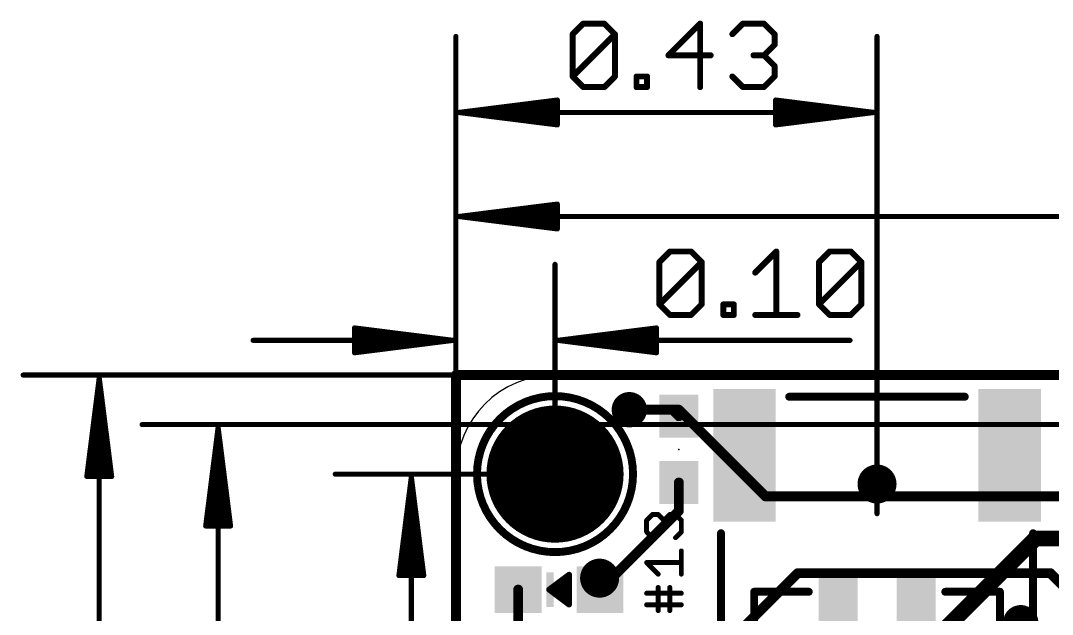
# Model space of a CAD drawing. Extents: x -11.5 to 69.1, y -5.3 to 31.9.
# Drawn here: x -11.16 to 15.29, y 16.72 to 31.94 of the extents above; entities that cross this region are included whole.
import ezdxf

# ---------------------------------------------------------------- set-up
doc = ezdxf.new("R2010")
doc.units = 0
for name, color, linetype in [('1', 12, 'CONTINUOUS'), ('16', 132, 'CONTINUOUS'), ('17', 110, 'CONTINUOUS'), ('18', 110, 'CONTINUOUS'), ('20', 53, 'CONTINUOUS'), ('21', 40, 'CONTINUOUS'), ('23', 40, 'CONTINUOUS'), ('47', 253, 'CONTINUOUS')]:
    doc.layers.add(name, color=color, linetype=linetype)

# ---------------------------------------------------------------- blocks, each defined once
blk = doc.blocks.new('RECT')
blk.add_solid([(-0.5, -0.5), (0.5, -0.5), (-0.5, 0.5), (0.5, 0.5)])
blk = doc.blocks.new('PIE')
at = {"const_width": 0.5}
blk.add_lwpolyline([(0, -0.25, 1), (0, 0.25, 1), (0, -0.25)], format="xyb", dxfattribs=at)
blk = doc.blocks.new('ROUNDP')
at = {"const_width": 0.5}
blk.add_lwpolyline([(0, -0.25, 1), (0, 0.25, 1), (0, -0.25)], format="xyb", dxfattribs=at)
blk = doc.blocks.new('ROUNDV')
at = {"const_width": 0.5}
blk.add_lwpolyline([(0, -0.25, 1), (0, 0.25, 1), (0, -0.25)], format="xyb", dxfattribs=at)

msp = doc.modelspace()

# ---------------------------------------------------------------- linework, layer by layer
at = {"layer": '1'}
for points, const_width in [([(0, 22.86), (0, 0)], 0.254), ([(60.452, 22.86), (0, 22.86)], 0.254), ([(5.549, 21.971), (4.445, 21.971)], 0.254), ([(5.715, 21.805), (5.549, 21.971)], 0.254), ([(5.715, 19.379), (5.715, 20.105)], 0.254), ([(3.695, 17.359), (5.715, 19.379)], 0.254), ([(11.795, 15.604), (14.86, 18.669)], 0.4064), ([(14.86, 18.669), (15.803, 18.669)], 0.4064), ([(1.595, 17.359), (1.595, 15.03)], 0.254)]:
    msp.add_lwpolyline(points, dxfattribs=dict(at, const_width=const_width))
for points, const_width in [([(0.0635, 22.86, 1), (-0.0635, 22.86)], 0.127), ([(0, 22.9235, 1), (0, 22.7965)], 0.127), ([(4.445, 22.0345, 1), (4.445, 21.9075)], 0.127), ([(5.5939, 22.0159, 1), (5.5041, 21.9261)], 0.127), ([(5.549, 21.9075, 1), (5.549, 22.0345)], 0.127), ([(5.6701, 21.7601, 1), (5.7599, 21.8499)], 0.127), ([(5.7785, 20.105, 1), (5.6515, 20.105)], 0.127), ([(5.6515, 19.379, 1), (5.7785, 19.379)], 0.127), ([(5.7599, 19.3341, 1), (5.6701, 19.4239)], 0.127), ([(14.86, 18.7706, 1), (14.86, 18.5674)], 0.2032), ([(14.9318, 18.5972, 1), (14.7882, 18.7408)], 0.2032), ([(1.6585, 17.359, 1), (1.5315, 17.359)], 0.127), ([(3.6501, 17.4039, 1), (3.7399, 17.3141)], 0.127)]:
    msp.add_lwpolyline(points, format="xyb", dxfattribs=dict(at, const_width=const_width))
at = {"layer": '16', "const_width": 0.254}
for points in [[(60.452, 22.86), (0, 22.86)], [(0, 22.86), (0, 0)], [(4.445, 21.971), (5.715, 21.971)], [(5.715, 21.971), (7.9375, 19.7485)], [(7.9375, 19.7485), (22.2885, 19.7485)], [(8.763, 17.78), (6.604, 15.621)], [(15.24, 17.78), (8.763, 17.78)], [(16.002, 17.018), (15.24, 17.78)]]:
    msp.add_lwpolyline(points, dxfattribs=at)
at = {"layer": '16', "const_width": 0.127}
for points in [[(0, 22.9235, 1), (0, 22.7965)], [(0.0635, 22.86, 1), (-0.0635, 22.86)], [(4.445, 22.0345, 1), (4.445, 21.9075)], [(5.7599, 22.0159, 1), (5.6701, 21.9261)], [(5.715, 21.9075, 1), (5.715, 22.0345)], [(7.9375, 19.812, 1), (7.9375, 19.685)], [(7.8926, 19.7036, 1), (7.9824, 19.7934)], [(8.763, 17.8435, 1), (8.763, 17.7165)], [(8.8079, 17.7351, 1), (8.7181, 17.8249)], [(15.2849, 17.8249, 1), (15.1951, 17.7351)], [(15.24, 17.7165, 1), (15.24, 17.8435)]]:
    msp.add_lwpolyline(points, format="xyb", dxfattribs=at)
at = {"layer": '20'}
for p, q in [((57.785, 22.86), (2.54, 22.86)), ((0, 20.32), (0, 14.097))]:
    msp.add_line(p, q, dxfattribs=at)
msp.add_arc((2.54, 20.32), 2.54, 90, 180, dxfattribs=at)
at = {"layer": '21'}
for points, const_width in [([(2.54, 18.32, 1), (2.54, 22.32, 1), (2.54, 18.32)], 0.2032), ([(8.545, 22.3548, 1), (8.545, 22.2532)], 0.1016), ([(13.045, 22.2532, 1), (13.045, 22.3548)], 0.1016), ([(5.037, 19.3172, 1), (5.037, 19.2537)], 0.0635), ([(5.0595, 19.263, 1), (5.0146, 19.3079)], 0.0635), ([(5.2078, 19.3079, 1), (5.1629, 19.263)], 0.0635), ([(5.1853, 19.2537, 1), (5.1853, 19.3172)], 0.0635), ([(5.4819, 19.3172, 1), (5.4819, 19.2537)], 0.0635), ([(5.5044, 19.263, 1), (5.4595, 19.3079)], 0.0635), ([(5.6527, 19.3079, 1), (5.6078, 19.263)], 0.0635), ([(5.6302, 19.2537, 1), (5.6302, 19.3172)], 0.0635), ([(4.9205, 19.1371, 1), (4.857, 19.1371)], 0.0635), ([(4.8663, 19.1596, 1), (4.9112, 19.1147)], 0.0635), ([(5.3654, 19.1371, 1), (5.3019, 19.1371)], 0.0635), ([(5.3112, 19.1596, 1), (5.3561, 19.1147)], 0.0635), ([(5.3112, 19.1147, 1), (5.3561, 19.1596)], 0.0635), ([(5.8102, 19.1371, 1), (5.7468, 19.1371)], 0.0635), ([(5.756, 19.1147, 1), (5.801, 19.1596)], 0.0635), ([(4.9112, 18.863, 1), (4.8663, 18.8181)], 0.0635), ([(4.857, 18.8406, 1), (4.9205, 18.8406)], 0.0635), ([(5.3019, 18.9888, 1), (5.3654, 18.9888)], 0.0635), ([(5.7468, 18.8406, 1), (5.8102, 18.8406)], 0.0635), ([(5.801, 18.8181, 1), (5.756, 18.863)], 0.0635), ([(6.8458, 18.804, 1), (6.7442, 18.804)], 0.1016), ([(14.8458, 18.804, 1), (14.7442, 18.804)], 0.1016), ([(5.0146, 18.6698, 1), (5.0595, 18.7147)], 0.0635), ([(5.6078, 18.7147, 1), (5.6527, 18.6698)], 0.0635), ([(5.8102, 18.3499, 1), (5.7468, 18.3499)], 0.0635), ([(4.8887, 18.0851, 1), (4.8887, 18.0216)], 0.0635), ([(4.9112, 18.0758, 1), (4.8663, 18.0309)], 0.0635), ([(5.7785, 18.0216, 1), (5.7785, 18.0851)], 0.0635), ([(2.8169, 17.7165, 1), (2.8169, 17.6403)], 0.0762), ([(2.9371, 17.74, 1), (2.8609, 17.74)], 0.0762), ([(2.9219, 17.7095, 1), (2.8761, 17.7705)], 0.0762), ([(2.899, 17.6403, 1), (2.899, 17.7165)], 0.0762), ([(5.1629, 17.7343, 1), (5.2078, 17.7792)], 0.0635), ([(5.7468, 17.7567, 1), (5.8102, 17.7567)], 0.0635), ([(2.6137, 17.5641, 1), (2.6137, 17.4879)], 0.0762), ([(2.899, 17.4879, 1), (2.899, 17.5641)], 0.0762), ([(5.2171, 17.4144, 1), (5.1536, 17.4144)], 0.0635), ([(5.5137, 17.4144, 1), (5.4502, 17.4144)], 0.0635), ([(2.4139, 17.3895, 1), (2.3681, 17.3285)], 0.0762), ([(2.3681, 17.3895, 1), (2.4139, 17.3285)], 0.0762), ([(2.4105, 17.4117, 1), (2.4105, 17.3355)], 0.0762), ([(2.5747, 17.2593, 1), (2.5747, 17.1831)], 0.0762), ([(2.899, 17.3355, 1), (2.899, 17.4117)], 0.0762), ([(2.899, 17.1831, 1), (2.899, 17.2593)], 0.0762), ([(4.8887, 17.2979, 1), (4.8887, 17.2344)], 0.0635), ([(5.2171, 17.2661, 1), (5.1536, 17.2661)], 0.0635), ([(5.1536, 17.2661, 1), (5.2171, 17.2661)], 0.0635), ([(5.7785, 17.2344, 1), (5.7785, 17.2979)], 0.0635), ([(7.645, 17.3548, 1), (7.645, 17.2532)], 0.1016), ([(7.6958, 17.304, 1), (7.5942, 17.304)], 0.1016), ([(9.045, 17.2532, 1), (9.045, 17.3548)], 0.1016), ([(12.545, 17.3548, 1), (12.545, 17.2532)], 0.1016), ([(13.9958, 17.304, 1), (13.8942, 17.304)], 0.1016), ([(13.945, 17.2532, 1), (13.945, 17.3548)], 0.1016), ([(2.7779, 17.1069, 1), (2.7779, 17.0307)], 0.0762), ([(2.8609, 16.978, 1), (2.9371, 16.978)], 0.0762), ([(2.8761, 16.9475, 1), (2.9219, 17.0085)], 0.0762), ([(2.899, 17.0307, 1), (2.899, 17.1069)], 0.0762), ([(4.8887, 17.0013, 1), (4.8887, 16.9378)], 0.0635), ([(5.7785, 16.9378, 1), (5.7785, 17.0013)], 0.0635), ([(5.1536, 16.8212, 1), (5.2171, 16.8212)], 0.0635), ([(5.4502, 16.8212, 1), (5.5137, 16.8212)], 0.0635)]:
    msp.add_lwpolyline(points, format="xyb", dxfattribs=dict(at, const_width=const_width))
for points, const_width in [([(8.545, 22.304), (13.045, 22.304)], 0.2032), ([(4.8887, 19.1371), (5.037, 19.2854)], 0.127), ([(5.037, 19.2854), (5.1853, 19.2854)], 0.127), ([(5.1853, 19.2854), (5.3336, 19.1371)], 0.127), ([(5.3336, 19.1371), (5.4819, 19.2854)], 0.127), ([(5.4819, 19.2854), (5.6302, 19.2854)], 0.127), ([(5.6302, 19.2854), (5.7785, 19.1371)], 0.127), ([(4.8887, 18.8406), (4.8887, 19.1371)], 0.127), ([(5.3336, 19.1371), (5.3336, 18.9888)], 0.127), ([(5.7785, 19.1371), (5.7785, 18.8406)], 0.127), ([(5.037, 18.6923), (4.8887, 18.8406)], 0.127), ([(5.7785, 18.8406), (5.6302, 18.6923)], 0.127), ([(6.795, 14.804), (6.795, 18.804)], 0.2032), ([(14.795, 18.804), (14.795, 14.804)], 0.2032), ([(5.7785, 17.7567), (5.7785, 18.3499)], 0.127), ([(5.1853, 17.7567), (4.8887, 18.0533)], 0.127), ([(4.8887, 18.0533), (5.7785, 18.0533)], 0.127), ([(2.899, 17.74), (2.391, 17.359)], 0.1524), ([(2.8169, 17.6784), (2.899, 17.6784)], 0.1524), ([(2.899, 16.978), (2.899, 17.74)], 0.1524), ([(2.6137, 17.526), (2.899, 17.526)], 0.1524), ([(5.1853, 17.2661), (5.1853, 17.4144)], 0.127), ([(5.4819, 16.8212), (5.4819, 17.4144)], 0.127), ([(2.391, 17.359), (2.899, 16.978)], 0.1524), ([(2.4105, 17.3736), (2.899, 17.3736)], 0.1524), ([(2.5747, 17.2212), (2.899, 17.2212)], 0.1524), ([(4.8887, 17.2661), (5.7785, 17.2661)], 0.127), ([(5.1853, 16.8212), (5.1853, 17.2661)], 0.127), ([(9.045, 17.304), (7.645, 17.304)], 0.2032), ([(7.645, 17.304), (7.645, 14.804)], 0.2032), ([(13.945, 17.304), (12.545, 17.304)], 0.2032), ([(13.945, 14.804), (13.945, 17.304)], 0.2032), ([(2.7779, 17.0688), (2.899, 17.0688)], 0.1524), ([(5.7785, 16.9695), (4.8887, 16.9695)], 0.127)]:
    msp.add_lwpolyline(points, dxfattribs=dict(at, const_width=const_width))
at = {"layer": '23'}
for p in [(5.715, 20.955), (2.54, 20.32), (10.795, 20.066), (10.795, 19.304), (2.645, 17.359)]:
    msp.add_point(p, dxfattribs=at)
at = {"layer": '47'}
for points, const_width in [([(2.9923, 31.5975), (3.2635, 31.8687)], 0.1524), ([(3.2635, 31.8687), (3.8058, 31.8687)], 0.1524), ([(3.8058, 31.8687), (4.077, 31.5975)], 0.1524), ([(6.2615, 31.8687), (5.448, 31.0552)], 0.1524), ([(6.2615, 30.2417), (6.2615, 31.8687)], 0.1524), ([(7.0852, 31.5975), (7.3564, 31.8687)], 0.1524), ([(7.3564, 31.8687), (7.8987, 31.8687)], 0.1524), ([(7.8987, 31.8687), (8.1699, 31.5975)], 0.1524), ([(0, 19.177), (0, 31.541)], 0.13), ([(2.9923, 30.5129), (2.9923, 31.5975)], 0.1524), ([(2.9923, 30.5129), (4.077, 31.5975)], 0.1524), ([(4.077, 31.5975), (4.077, 30.5129)], 0.1524), ([(8.1699, 31.5975), (8.1699, 31.3264)], 0.1524), ([(10.795, 19.304), (10.795, 31.541)], 0.13), ([(8.1699, 31.3264), (7.8987, 31.0552)], 0.1524), ([(5.448, 31.0552), (6.5327, 31.0552)], 0.1524), ([(7.8987, 31.0552), (7.6275, 31.0552)], 0.1524), ([(7.8987, 31.0552), (8.1699, 30.784)], 0.1524), ([(8.1699, 30.784), (8.1699, 30.5129)], 0.1524), ([(3.2635, 30.2417), (2.9923, 30.5129)], 0.1524), ([(4.077, 30.5129), (3.8058, 30.2417)], 0.1524), ([(4.6295, 30.2417), (4.6295, 30.5129)], 0.1524), ([(4.6295, 30.5129), (4.9006, 30.5129)], 0.1524), ([(4.9006, 30.5129), (4.9006, 30.2417)], 0.1524), ([(7.3564, 30.2417), (7.0852, 30.5129)], 0.1524), ([(8.1699, 30.5129), (7.8987, 30.2417)], 0.1524), ([(3.8058, 30.2417), (3.2635, 30.2417)], 0.1524), ([(4.9006, 30.2417), (4.6295, 30.2417)], 0.1524), ([(7.8987, 30.2417), (7.3564, 30.2417)], 0.1524), ([(0.065, 29.591), (2.6, 29.9102)], 0.13), ([(0.065, 29.591), (2.6, 29.851)], 0.13), ([(2.6, 29.9102), (2.6, 29.2718)], 0.13), ([(10.73, 29.591), (8.195, 29.9102)], 0.13), ([(8.195, 29.9102), (8.195, 29.2718)], 0.13), ([(10.73, 29.591), (8.195, 29.851)], 0.13), ([(0.065, 29.591), (2.6, 29.721)], 0.13), ([(0.065, 29.591), (10.73, 29.591)], 0.13), ([(2.6, 29.2718), (0.065, 29.591)], 0.13), ([(2.6, 29.461), (0.065, 29.591)], 0.13), ([(2.6, 29.331), (0.065, 29.591)], 0.13), ([(10.73, 29.591), (8.195, 29.721)], 0.13), ([(8.195, 29.2718), (10.73, 29.591)], 0.13), ([(8.195, 29.461), (10.73, 29.591)], 0.13), ([(8.195, 29.331), (10.73, 29.591)], 0.13), ([(0, 18.542), (0, 28.874)], 0.13), ([(0.065, 26.924), (2.6, 27.2432)], 0.13), ([(0.065, 26.924), (2.6, 27.184)], 0.13), ([(2.6, 27.2432), (2.6, 26.6048)], 0.13), ([(0.065, 26.924), (2.6, 27.054)], 0.13), ([(0.065, 26.924), (60.26, 26.924)], 0.13), ([(2.6, 26.6048), (0.065, 26.924)], 0.13), ([(2.6, 26.794), (0.065, 26.924)], 0.13), ([(2.6, 26.664), (0.065, 26.924)], 0.13), ([(5.2162, 25.7555), (5.4874, 26.0267)], 0.1524), ([(5.4874, 26.0267), (6.0297, 26.0267)], 0.1524), ([(6.0297, 26.0267), (6.3009, 25.7555)], 0.1524), ([(7.6719, 25.4844), (8.2143, 26.0267)], 0.1524), ([(8.2143, 26.0267), (8.2143, 24.3997)], 0.1524), ([(9.3091, 25.7555), (9.5803, 26.0267)], 0.1524), ([(9.5803, 26.0267), (10.1226, 26.0267)], 0.1524), ([(10.1226, 26.0267), (10.3938, 25.7555)], 0.1524), ([(0, 20.32), (0, 25.699)], 0.13), ([(2.54, 20.32), (2.54, 25.699)], 0.13), ([(5.2162, 24.6709), (5.2162, 25.7555)], 0.1524), ([(5.2162, 24.6709), (6.3009, 25.7555)], 0.1524), ([(6.3009, 25.7555), (6.3009, 24.6709)], 0.1524), ([(9.3091, 24.6709), (9.3091, 25.7555)], 0.1524), ([(9.3091, 24.6709), (10.3938, 25.7555)], 0.1524), ([(10.3938, 25.7555), (10.3938, 24.6709)], 0.1524), ([(5.4874, 24.3997), (5.2162, 24.6709)], 0.1524), ([(6.3009, 24.6709), (6.0297, 24.3997)], 0.1524), ([(6.8534, 24.3997), (6.8534, 24.6709)], 0.1524), ([(6.8534, 24.6709), (7.1245, 24.6709)], 0.1524), ([(7.1245, 24.6709), (7.1245, 24.3997)], 0.1524), ([(9.5803, 24.3997), (9.3091, 24.6709)], 0.1524), ([(10.3938, 24.6709), (10.1226, 24.3997)], 0.1524), ([(6.0297, 24.3997), (5.4874, 24.3997)], 0.1524), ([(7.1245, 24.3997), (6.8534, 24.3997)], 0.1524), ([(7.6719, 24.3997), (8.7566, 24.3997)], 0.1524), ([(10.1226, 24.3997), (9.5803, 24.3997)], 0.1524), ([(-0.065, 23.749), (-2.6, 24.0682)], 0.13), ([(-2.6, 24.0682), (-2.6, 23.4298)], 0.13), ([(-0.065, 23.749), (-2.6, 24.009)], 0.13), ([(2.605, 23.749), (5.14, 24.0682)], 0.13), ([(2.605, 23.749), (5.14, 24.009)], 0.13), ([(5.14, 24.0682), (5.14, 23.4298)], 0.13), ([(-0.065, 23.749), (-5.2, 23.749)], 0.13), ([(-0.065, 23.749), (-2.6, 23.879)], 0.13), ([(-2.6, 23.4298), (-0.065, 23.749)], 0.13), ([(-2.6, 23.619), (-0.065, 23.749)], 0.13), ([(-2.6, 23.489), (-0.065, 23.749)], 0.13), ([(2.605, 23.749), (5.14, 23.879)], 0.13), ([(2.605, 23.749), (10.1028, 23.749)], 0.13), ([(5.14, 23.4298), (2.605, 23.749)], 0.13), ([(5.14, 23.619), (2.605, 23.749)], 0.13), ([(5.14, 23.489), (2.605, 23.749)], 0.13), ([(3.556, 22.86), (-11.094, 22.86)], 0.13), ([(-9.144, 22.795), (-9.4632, 20.26)], 0.13), ([(-9.144, 22.795), (-9.404, 20.26)], 0.13), ([(-9.144, 22.795), (-9.274, 20.26)], 0.13), ([(-9.144, 0.065), (-9.144, 22.795)], 0.13), ([(-8.8248, 20.26), (-9.144, 22.795)], 0.13), ([(-9.014, 20.26), (-9.144, 22.795)], 0.13), ([(-8.884, 20.26), (-9.144, 22.795)], 0.13), ([(30.48, 21.59), (-8.046, 21.59)], 0.13), ([(-6.096, 21.525), (-6.4152, 18.99)], 0.13), ([(-6.096, 21.525), (-6.356, 18.99)], 0.13), ([(-6.096, 21.525), (-6.226, 18.99)], 0.13), ([(-6.096, 1.335), (-6.096, 21.525)], 0.13), ([(-5.7768, 18.99), (-6.096, 21.525)], 0.13), ([(-5.966, 18.99), (-6.096, 21.525)], 0.13), ([(-5.836, 18.99), (-6.096, 21.525)], 0.13), ([(2.54, 20.32), (-3.093, 20.32)], 0.13), ([(-9.4632, 20.26), (-8.8248, 20.26)], 0.13), ([(-1.143, 20.255), (-1.4622, 17.72)], 0.13), ([(-1.143, 20.255), (-1.403, 17.72)], 0.13), ([(-1.143, 20.255), (-1.273, 17.72)], 0.13), ([(-1.143, 2.605), (-1.143, 20.255)], 0.13), ([(-0.8238, 17.72), (-1.143, 20.255)], 0.13), ([(-1.013, 17.72), (-1.143, 20.255)], 0.13), ([(-0.883, 17.72), (-1.143, 20.255)], 0.13), ([(-6.4152, 18.99), (-5.7768, 18.99)], 0.13), ([(-1.4622, 17.72), (-0.8238, 17.72)], 0.13)]:
    msp.add_lwpolyline(points, dxfattribs=dict(at, const_width=const_width))
for points, const_width in [([(3.2635, 31.9068, 1), (3.2635, 31.8306)], 0.0762), ([(3.2904, 31.8417, 1), (3.2365, 31.8956)], 0.0762), ([(3.8327, 31.8956, 1), (3.7789, 31.8417)], 0.0762), ([(3.8058, 31.8306, 1), (3.8058, 31.9068)], 0.0762), ([(6.2996, 31.8687, 1), (6.2234, 31.8687)], 0.0762), ([(6.2885, 31.8417, 1), (6.2346, 31.8956)], 0.0762), ([(7.3564, 31.9068, 1), (7.3564, 31.8306)], 0.0762), ([(7.3833, 31.8417, 1), (7.3294, 31.8956)], 0.0762), ([(7.9256, 31.8956, 1), (7.8718, 31.8417)], 0.0762), ([(7.8987, 31.8306, 1), (7.8987, 31.9068)], 0.0762), ([(0.0325, 31.541, 1), (-0.0325, 31.541)], 0.065), ([(3.0304, 31.5975, 1), (2.9542, 31.5975)], 0.0762), ([(2.9654, 31.6245, 1), (3.0193, 31.5706)], 0.0762), ([(4.1151, 31.5975, 1), (4.0389, 31.5975)], 0.0762), ([(4.1039, 31.5706, 1), (4.05, 31.6245)], 0.0762), ([(4.05, 31.5706, 1), (4.1039, 31.6245)], 0.0762), ([(7.0583, 31.6245, 1), (7.1121, 31.5706)], 0.0762), ([(8.208, 31.5975, 1), (8.1318, 31.5975)], 0.0762), ([(8.1429, 31.5706, 1), (8.1968, 31.6245)], 0.0762), ([(10.8275, 31.541, 1), (10.7625, 31.541)], 0.065), ([(8.1318, 31.3264, 1), (8.208, 31.3264)], 0.0762), ([(8.1968, 31.2994, 1), (8.1429, 31.3533)], 0.0762), ([(5.448, 31.0933, 1), (5.448, 31.0171)], 0.0762), ([(5.4211, 31.0821, 1), (5.475, 31.0283)], 0.0762), ([(6.5327, 31.0171, 1), (6.5327, 31.0933)], 0.0762), ([(7.6275, 31.0933, 1), (7.6275, 31.0171)], 0.0762), ([(7.9256, 31.0821, 1), (7.8718, 31.0283)], 0.0762), ([(7.8718, 31.0821, 1), (7.9256, 31.0283)], 0.0762), ([(7.8987, 31.0171, 1), (7.8987, 31.0933)], 0.0762), ([(8.208, 30.784, 1), (8.1318, 30.784)], 0.0762), ([(8.1429, 30.7571, 1), (8.1968, 30.811)], 0.0762), ([(3.0193, 30.5398, 1), (2.9654, 30.4859)], 0.0762), ([(2.9654, 30.5398, 1), (3.0193, 30.4859)], 0.0762), ([(2.9542, 30.5129, 1), (3.0304, 30.5129)], 0.0762), ([(4.0389, 30.5129, 1), (4.1151, 30.5129)], 0.0762), ([(4.1039, 30.4859, 1), (4.05, 30.5398)], 0.0762), ([(4.6676, 30.5129, 1), (4.5914, 30.5129)], 0.0762), ([(4.6295, 30.551, 1), (4.6295, 30.4748)], 0.0762), ([(4.9387, 30.5129, 1), (4.8625, 30.5129)], 0.0762), ([(4.9006, 30.4748, 1), (4.9006, 30.551)], 0.0762), ([(7.1121, 30.5398, 1), (7.0583, 30.4859)], 0.0762), ([(8.1318, 30.5129, 1), (8.208, 30.5129)], 0.0762), ([(8.1968, 30.4859, 1), (8.1429, 30.5398)], 0.0762), ([(3.2635, 30.2798, 1), (3.2635, 30.2036)], 0.0762), ([(3.2365, 30.2148, 1), (3.2904, 30.2686)], 0.0762), ([(3.7789, 30.2686, 1), (3.8327, 30.2148)], 0.0762), ([(3.8058, 30.2036, 1), (3.8058, 30.2798)], 0.0762), ([(4.6295, 30.2798, 1), (4.6295, 30.2036)], 0.0762), ([(4.5914, 30.2417, 1), (4.6676, 30.2417)], 0.0762), ([(4.8625, 30.2417, 1), (4.9387, 30.2417)], 0.0762), ([(4.9006, 30.2036, 1), (4.9006, 30.2798)], 0.0762), ([(6.2234, 30.2417, 1), (6.2996, 30.2417)], 0.0762), ([(7.3564, 30.2798, 1), (7.3564, 30.2036)], 0.0762), ([(7.3294, 30.2148, 1), (7.3833, 30.2686)], 0.0762), ([(7.8718, 30.2686, 1), (7.9256, 30.2148)], 0.0762), ([(7.8987, 30.2036, 1), (7.8987, 30.2798)], 0.0762), ([(2.6325, 29.9102, 1), (2.5675, 29.9102)], 0.065), ([(2.6041, 29.878, 1), (2.5959, 29.9425)], 0.065), ([(2.6033, 29.8187, 1), (2.5967, 29.8833)], 0.065), ([(8.1991, 29.9425, 1), (8.1909, 29.878)], 0.065), ([(8.2275, 29.9102, 1), (8.1625, 29.9102)], 0.065), ([(8.1983, 29.8833, 1), (8.1917, 29.8187)], 0.065), ([(0.065, 29.6235, 1), (0.065, 29.5585)], 0.065), ([(0.0691, 29.6232, 1), (0.0609, 29.5588)], 0.065), ([(0.0633, 29.6235, 1), (0.0667, 29.5585)], 0.065), ([(0.0667, 29.6235, 1), (0.0633, 29.5585)], 0.065), ([(0.0683, 29.6233, 1), (0.0617, 29.5587)], 0.065), ([(0.0617, 29.6233, 1), (0.0683, 29.5587)], 0.065), ([(0.0609, 29.6232, 1), (0.0691, 29.5588)], 0.065), ([(2.6017, 29.6885, 1), (2.5983, 29.7535)], 0.065), ([(8.1967, 29.7535, 1), (8.1933, 29.6885)], 0.065), ([(10.7341, 29.5588, 1), (10.7259, 29.6232)], 0.065), ([(10.7259, 29.5588, 1), (10.7341, 29.6232)], 0.065), ([(10.7333, 29.5587, 1), (10.7267, 29.6233)], 0.065), ([(10.7267, 29.5587, 1), (10.7333, 29.6233)], 0.065), ([(10.7283, 29.5585, 1), (10.7317, 29.6235)], 0.065), ([(10.7317, 29.5585, 1), (10.7283, 29.6235)], 0.065), ([(10.73, 29.5585, 1), (10.73, 29.6235)], 0.065), ([(2.5967, 29.2987, 1), (2.6033, 29.3633)], 0.065), ([(2.5983, 29.4285, 1), (2.6017, 29.4935)], 0.065), ([(8.1933, 29.4935, 1), (8.1967, 29.4285)], 0.065), ([(8.1917, 29.3633, 1), (8.1983, 29.2987)], 0.065), ([(2.5675, 29.2718, 1), (2.6325, 29.2718)], 0.065), ([(2.5959, 29.2395, 1), (2.6041, 29.304)], 0.065), ([(8.1909, 29.304, 1), (8.1991, 29.2395)], 0.065), ([(8.1625, 29.2718, 1), (8.2275, 29.2718)], 0.065), ([(0.0325, 28.874, 1), (-0.0325, 28.874)], 0.065), ([(2.6325, 27.2432, 1), (2.5675, 27.2432)], 0.065), ([(2.6041, 27.211, 1), (2.5959, 27.2755)], 0.065), ([(2.6033, 27.1517, 1), (2.5967, 27.2163)], 0.065), ([(0.065, 26.9565, 1), (0.065, 26.8915)], 0.065), ([(0.0691, 26.9562, 1), (0.0609, 26.8918)], 0.065), ([(0.0633, 26.9565, 1), (0.0667, 26.8915)], 0.065), ([(0.0667, 26.9565, 1), (0.0633, 26.8915)], 0.065), ([(0.0683, 26.9563, 1), (0.0617, 26.8917)], 0.065), ([(0.0617, 26.9563, 1), (0.0683, 26.8917)], 0.065), ([(0.0609, 26.9562, 1), (0.0691, 26.8918)], 0.065), ([(2.6017, 27.0215, 1), (2.5983, 27.0865)], 0.065), ([(2.5967, 26.6317, 1), (2.6033, 26.6963)], 0.065), ([(2.5983, 26.7615, 1), (2.6017, 26.8265)], 0.065), ([(2.5675, 26.6048, 1), (2.6325, 26.6048)], 0.065), ([(2.5959, 26.5725, 1), (2.6041, 26.637)], 0.065), ([(5.4874, 26.0648, 1), (5.4874, 25.9886)], 0.0762), ([(5.5143, 25.9997, 1), (5.4604, 26.0536)], 0.0762), ([(6.0566, 26.0536, 1), (6.0028, 25.9997)], 0.0762), ([(6.0297, 25.9886, 1), (6.0297, 26.0648)], 0.0762), ([(8.2524, 26.0267, 1), (8.1762, 26.0267)], 0.0762), ([(8.2412, 25.9997, 1), (8.1873, 26.0536)], 0.0762), ([(9.5803, 26.0648, 1), (9.5803, 25.9886)], 0.0762), ([(9.6072, 25.9997, 1), (9.5533, 26.0536)], 0.0762), ([(10.1495, 26.0536, 1), (10.0956, 25.9997)], 0.0762), ([(10.1226, 25.9886, 1), (10.1226, 26.0648)], 0.0762), ([(0.0325, 25.699, 1), (-0.0325, 25.699)], 0.065), ([(2.5725, 25.699, 1), (2.5075, 25.699)], 0.065), ([(5.2543, 25.7555, 1), (5.1781, 25.7555)], 0.0762), ([(5.1893, 25.7825, 1), (5.2431, 25.7286)], 0.0762), ([(6.339, 25.7555, 1), (6.2628, 25.7555)], 0.0762), ([(6.3278, 25.7286, 1), (6.2739, 25.7825)], 0.0762), ([(6.2739, 25.7286, 1), (6.3278, 25.7825)], 0.0762), ([(9.2821, 25.7825, 1), (9.336, 25.7286)], 0.0762), ([(9.3472, 25.7555, 1), (9.271, 25.7555)], 0.0762), ([(10.4319, 25.7555, 1), (10.3557, 25.7555)], 0.0762), ([(10.4207, 25.7286, 1), (10.3668, 25.7825)], 0.0762), ([(10.3668, 25.7286, 1), (10.4207, 25.7825)], 0.0762), ([(7.645, 25.5113, 1), (7.6989, 25.4574)], 0.0762), ([(5.2431, 24.6978, 1), (5.1893, 24.6439)], 0.0762), ([(5.1893, 24.6978, 1), (5.2431, 24.6439)], 0.0762), ([(5.1781, 24.6709, 1), (5.2543, 24.6709)], 0.0762), ([(6.2628, 24.6709, 1), (6.339, 24.6709)], 0.0762), ([(6.3278, 24.6439, 1), (6.2739, 24.6978)], 0.0762), ([(6.8915, 24.6709, 1), (6.8153, 24.6709)], 0.0762), ([(6.8534, 24.709, 1), (6.8534, 24.6328)], 0.0762), ([(7.1626, 24.6709, 1), (7.0864, 24.6709)], 0.0762), ([(7.1245, 24.6328, 1), (7.1245, 24.709)], 0.0762), ([(9.336, 24.6978, 1), (9.2821, 24.6439)], 0.0762), ([(9.2821, 24.6978, 1), (9.336, 24.6439)], 0.0762), ([(9.271, 24.6709, 1), (9.3472, 24.6709)], 0.0762), ([(10.3557, 24.6709, 1), (10.4319, 24.6709)], 0.0762), ([(10.4207, 24.6439, 1), (10.3668, 24.6978)], 0.0762), ([(5.4874, 24.4378, 1), (5.4874, 24.3616)], 0.0762), ([(5.4604, 24.3728, 1), (5.5143, 24.4266)], 0.0762), ([(6.0028, 24.4266, 1), (6.0566, 24.3728)], 0.0762), ([(6.0297, 24.3616, 1), (6.0297, 24.4378)], 0.0762), ([(6.8534, 24.4378, 1), (6.8534, 24.3616)], 0.0762), ([(6.8153, 24.3997, 1), (6.8915, 24.3997)], 0.0762), ([(7.0864, 24.3997, 1), (7.1626, 24.3997)], 0.0762), ([(7.1245, 24.3616, 1), (7.1245, 24.4378)], 0.0762), ([(7.6719, 24.4378, 1), (7.6719, 24.3616)], 0.0762), ([(8.1762, 24.3997, 1), (8.2524, 24.3997)], 0.0762), ([(8.7566, 24.3616, 1), (8.7566, 24.4378)], 0.0762), ([(9.5803, 24.4378, 1), (9.5803, 24.3616)], 0.0762), ([(9.5533, 24.3728, 1), (9.6072, 24.4266)], 0.0762), ([(10.0956, 24.4266, 1), (10.1495, 24.3728)], 0.0762), ([(10.1226, 24.3616, 1), (10.1226, 24.4378)], 0.0762), ([(-2.5959, 24.1005, 1), (-2.6041, 24.036)], 0.065), ([(-2.5675, 24.0682, 1), (-2.6325, 24.0682)], 0.065), ([(-2.5967, 24.0413, 1), (-2.6033, 23.9767)], 0.065), ([(5.1725, 24.0682, 1), (5.1075, 24.0682)], 0.065), ([(5.1441, 24.036, 1), (5.1359, 24.1005)], 0.065), ([(5.1433, 23.9767, 1), (5.1367, 24.0413)], 0.065), ([(-5.2, 23.7815, 1), (-5.2, 23.7165)], 0.065), ([(-2.5983, 23.9115, 1), (-2.6017, 23.8465)], 0.065), ([(-0.0609, 23.7168, 1), (-0.0691, 23.7812)], 0.065), ([(-0.0691, 23.7168, 1), (-0.0609, 23.7812)], 0.065), ([(-0.0617, 23.7167, 1), (-0.0683, 23.7813)], 0.065), ([(-0.0683, 23.7167, 1), (-0.0617, 23.7813)], 0.065), ([(-0.0667, 23.7165, 1), (-0.0633, 23.7815)], 0.065), ([(-0.0633, 23.7165, 1), (-0.0667, 23.7815)], 0.065), ([(-0.065, 23.7165, 1), (-0.065, 23.7815)], 0.065), ([(2.605, 23.7815, 1), (2.605, 23.7165)], 0.065), ([(2.6091, 23.7812, 1), (2.6009, 23.7168)], 0.065), ([(2.6033, 23.7815, 1), (2.6067, 23.7165)], 0.065), ([(2.6067, 23.7815, 1), (2.6033, 23.7165)], 0.065), ([(2.6083, 23.7813, 1), (2.6017, 23.7167)], 0.065), ([(2.6017, 23.7813, 1), (2.6083, 23.7167)], 0.065), ([(2.6009, 23.7812, 1), (2.6091, 23.7168)], 0.065), ([(5.1417, 23.8465, 1), (5.1383, 23.9115)], 0.065), ([(10.1028, 23.7165, 1), (10.1028, 23.7815)], 0.065), ([(-2.6017, 23.6515, 1), (-2.5983, 23.5865)], 0.065), ([(-2.6033, 23.5213, 1), (-2.5967, 23.4567)], 0.065), ([(5.1367, 23.4567, 1), (5.1433, 23.5213)], 0.065), ([(5.1383, 23.5865, 1), (5.1417, 23.6515)], 0.065), ([(-2.6041, 23.462, 1), (-2.5959, 23.3975)], 0.065), ([(-2.6325, 23.4298, 1), (-2.5675, 23.4298)], 0.065), ([(5.1075, 23.4298, 1), (5.1725, 23.4298)], 0.065), ([(5.1359, 23.3975, 1), (5.1441, 23.462)], 0.065), ([(-11.094, 22.8925, 1), (-11.094, 22.8275)], 0.065), ([(-9.1115, 22.795, 1), (-9.1765, 22.795)], 0.065), ([(-9.1118, 22.7991, 1), (-9.1762, 22.7909)], 0.065), ([(-9.1115, 22.7933, 1), (-9.1765, 22.7967)], 0.065), ([(-9.1115, 22.7967, 1), (-9.1765, 22.7933)], 0.065), ([(-9.1117, 22.7983, 1), (-9.1763, 22.7917)], 0.065), ([(-9.1117, 22.7917, 1), (-9.1763, 22.7983)], 0.065), ([(-9.1118, 22.7909, 1), (-9.1762, 22.7991)], 0.065), ([(3.556, 22.8275, 1), (3.556, 22.8925)], 0.065), ([(-8.046, 21.6225, 1), (-8.046, 21.5575)], 0.065), ([(-6.0635, 21.525, 1), (-6.1285, 21.525)], 0.065), ([(-6.0638, 21.5291, 1), (-6.1282, 21.5209)], 0.065), ([(-6.0635, 21.5233, 1), (-6.1285, 21.5267)], 0.065), ([(-6.0635, 21.5267, 1), (-6.1285, 21.5233)], 0.065), ([(-6.0637, 21.5283, 1), (-6.1283, 21.5217)], 0.065), ([(-6.0637, 21.5217, 1), (-6.1283, 21.5283)], 0.065), ([(-6.0638, 21.5209, 1), (-6.1282, 21.5291)], 0.065), ([(-3.093, 20.3525, 1), (-3.093, 20.2875)], 0.065), ([(2.54, 20.2875, 1), (2.54, 20.3525)], 0.065), ([(-9.4955, 20.2641, 1), (-9.431, 20.2559)], 0.065), ([(-9.4632, 20.2925, 1), (-9.4632, 20.2275)], 0.065), ([(-9.4363, 20.2633, 1), (-9.3717, 20.2567)], 0.065), ([(-9.3065, 20.2617, 1), (-9.2415, 20.2583)], 0.065), ([(-9.0465, 20.2583, 1), (-8.9815, 20.2617)], 0.065), ([(-8.9163, 20.2567, 1), (-8.8517, 20.2633)], 0.065), ([(-8.857, 20.2559, 1), (-8.7925, 20.2641)], 0.065), ([(-8.8248, 20.2275, 1), (-8.8248, 20.2925)], 0.065), ([(-1.1105, 20.255, 1), (-1.1755, 20.255)], 0.065), ([(-1.1108, 20.2591, 1), (-1.1752, 20.2509)], 0.065), ([(-1.1105, 20.2533, 1), (-1.1755, 20.2567)], 0.065), ([(-1.1105, 20.2567, 1), (-1.1755, 20.2533)], 0.065), ([(-1.1107, 20.2583, 1), (-1.1753, 20.2517)], 0.065), ([(-1.1107, 20.2517, 1), (-1.1753, 20.2583)], 0.065), ([(-1.1108, 20.2509, 1), (-1.1752, 20.2591)], 0.065), ([(-0.0325, 20.32, 1), (0.0325, 20.32)], 0.065), ([(2.5075, 20.32, 1), (2.5725, 20.32)], 0.065), ([(10.7625, 19.304, 1), (10.8275, 19.304)], 0.065), ([(-6.4152, 19.0225, 1), (-6.4152, 18.9575)], 0.065), ([(-5.7768, 18.9575, 1), (-5.7768, 19.0225)], 0.065), ([(-0.0325, 19.177, 1), (0.0325, 19.177)], 0.065), ([(-6.4475, 18.9941, 1), (-6.383, 18.9859)], 0.065), ([(-6.3883, 18.9933, 1), (-6.3237, 18.9867)], 0.065), ([(-6.2585, 18.9917, 1), (-6.1935, 18.9883)], 0.065), ([(-5.9985, 18.9883, 1), (-5.9335, 18.9917)], 0.065), ([(-5.8683, 18.9867, 1), (-5.8037, 18.9933)], 0.065), ([(-5.809, 18.9859, 1), (-5.7445, 18.9941)], 0.065), ([(-0.0325, 18.542, 1), (0.0325, 18.542)], 0.065), ([(-1.4945, 17.7241, 1), (-1.43, 17.7159)], 0.065), ([(-1.4622, 17.7525, 1), (-1.4622, 17.6875)], 0.065), ([(-1.4353, 17.7233, 1), (-1.3707, 17.7167)], 0.065), ([(-1.3055, 17.7217, 1), (-1.2405, 17.7183)], 0.065), ([(-1.0455, 17.7183, 1), (-0.9805, 17.7217)], 0.065), ([(-0.9153, 17.7167, 1), (-0.8507, 17.7233)], 0.065), ([(-0.856, 17.7159, 1), (-0.7915, 17.7241)], 0.065), ([(-0.8238, 17.6875, 1), (-0.8238, 17.7525)], 0.065)]:
    msp.add_lwpolyline(points, format="xyb", dxfattribs=dict(at, const_width=const_width))

# ---------------------------------------------------------------- block references
at = {"layer": '1', "rotation": 90}
for p, xscale, yscale in [((7.395, 20.804), 3.4, 1.6), ((14.195, 20.804), 3.4, 1.6), ((1.595, 17.359), 1.2, 1.2), ((3.695, 17.359), 1.2, 1.2)]:
    msp.add_blockref('RECT', p, dxfattribs=dict(at, xscale=xscale, yscale=yscale))
at = {"layer": '1', "xscale": 1.1, "rotation": 270}
for p in [(5.715, 21.805), (5.715, 20.105)]:
    msp.add_blockref('RECT', p, dxfattribs=at)
at = {"layer": '1'}
msp.add_blockref('PIE', (10.795, 20.066), dxfattribs=at)
at = {"layer": '1', "yscale": 4.6}
for p in [(9.795, 15.604), (11.795, 15.604)]:
    msp.add_blockref('RECT', p, dxfattribs=at)
at = {"layer": '16'}
msp.add_blockref('PIE', (3.683, 17.653), dxfattribs=at)
at = {"layer": '17', "xscale": 3.516, "yscale": 3.516, "rotation": 270}
msp.add_blockref('ROUNDP', (2.54, 20.32), dxfattribs=at)
msp.add_blockref('ROUNDP', (2.54, 20.32), dxfattribs=at)
at = {"layer": '18', "xscale": 0.9064, "yscale": 0.9064}
for p in [(4.445, 21.971), (4.445, 21.971), (14.478, 16.51), (14.478, 16.51)]:
    msp.add_blockref('ROUNDV', p, dxfattribs=at)
at = {"layer": '21', "xscale": 0.889, "yscale": 0.1905, "rotation": 90}
msp.add_blockref('RECT', (2.4093, 17.359), dxfattribs=at)

doc.saveas('drawing.dxf')
